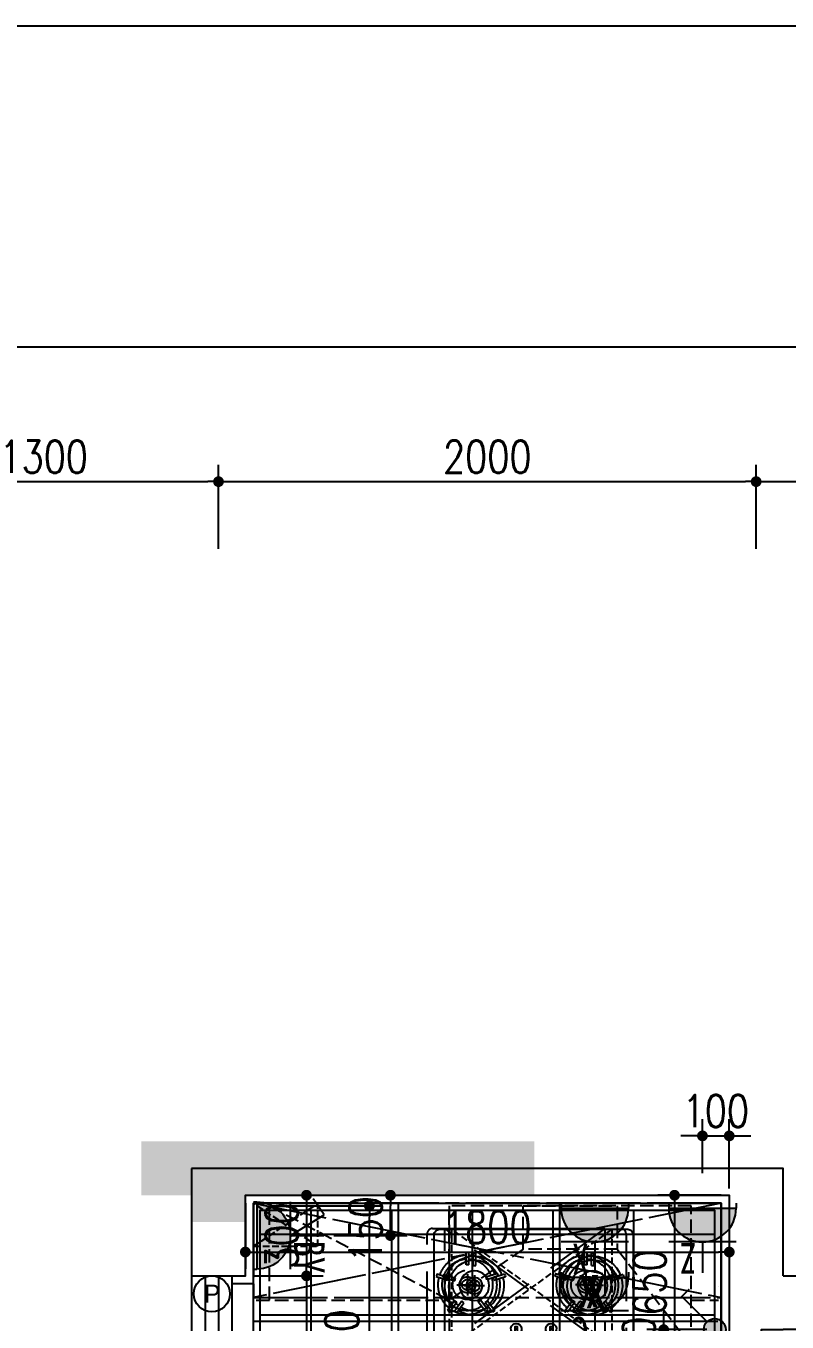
# Model space of a CAD drawing. Header units: inches. Extents: x -2597087 to 134135, y -662679 to 20000.
# Drawn here: x 13209 to 16040, y 15178 to 20000 of the extents above; entities that cross this region are included whole.
import ezdxf
from ezdxf.enums import TextEntityAlignment as Align

# ---------------------------------------------------------------- set-up
doc = ezdxf.new("R2010")
doc.units = ezdxf.units.IN
doc.header["$LTSCALE"] = 100
doc.header["$MEASUREMENT"] = 0
for name, pattern in [('__DASH', [0.35, 0.25, -0.1]), ('DASH', [0.35, 0.25, -0.1]), ('HIDDENX2', [0.75, 0.5, -0.25])]:
    doc.linetypes.add(name, pattern=pattern)
doc.layers.get('0').update_dxf_attribs({"linetype": 'CONTINUOUS'})
doc.layers.get('Defpoints').update_dxf_attribs({"linetype": 'CONTINUOUS'})
for name, color, linetype in [('_ARWALL-1', 7, 'CONTINUOUS'), ('AXIS', 3, 'CONTINUOUS'), ('EBE-REFR', 3, 'CONTINUOUS'), ('EQUIP-动力', 3, 'CONTINUOUS'), ('EQUIP-照明', 3, 'CONTINUOUS'), ('fix', 8, 'CONTINUOUS'), ('floor', 8, 'CONTINUOUS'), ('IBS-INT-WALL', 151, 'CONTINUOUS'), ('PUB_HATCH', 8, 'CONTINUOUS'), ('P平-FURN3', 251, 'CONTINUOUS'), ('RC', 1, 'CONTINUOUS'), ('WALL', 7, 'CONTINUOUS'), ('wall-dim', 3, 'CONTINUOUS'), ('WC', 1, 'CONTINUOUS'), ('WINDOW', 4, 'CONTINUOUS'), ('图层4', 13, 'CONTINUOUS'), ('家具', 1, 'DASH')]:
    doc.layers.add(name, color=color, linetype=linetype)
doc.styles.add('_HZTXT', font='', dxfattribs={"width": 0.8})
doc.styles.add('_TCH_LABEL', font='COMPLEX', dxfattribs={"bigfont": 'GBCBIG'})
doc.styles.get("Standard").update_dxf_attribs({"font": 'txt.shx', "width": 0.8, "bigfont": 'GBCBIG.shx'})
doc.styles.add('STYLE1', font='stylu.ttf')
doc.styles.add('宋体', font='', dxfattribs={"width": 0.8})
doc.styles.add('尺寸标注', font='romans.shx', dxfattribs={"width": 0.8, "bigfont": 'hztxt.shx'})
doc.styles.get('_HZTXT').set_extended_font_data('SimSun')
doc.styles.get('宋体').set_extended_font_data('SimSun')
doc.dimstyles.new('50', dxfattribs={"dimscale": 50, "dimtxt": 2.4, "dimasz": 0.8, "dimexe": 1.25, "dimexo": 0.6, "dimgap": 0.65, "dimtad": 1, "dimdec": 0, "dimdsep": 46, "dimtxsty": 'Standard', "dimblk1": 'DOT', "dimblk2": 'DOT', "dimsah": 1, "dimcen": 2.5, "dimclrd": 3, "dimclre": 3, "dimclrt": 3, "dimadec": 0, "dimazin": 0, "dimtfac": 1, "dimtdec": 0, "dimtix": 1, "dimtmove": 2, "dimatfit": 0, "dimldrblk": 'DOT', "dimfxl": 5, "dimfxlon": 1, "dimarcsym": 0})
doc.dimstyles.new('EHE1：50', dxfattribs={"dimscale": 50, "dimtxt": 2.5, "dimasz": 0.8, "dimexe": 1, "dimexo": 1, "dimgap": 0.8, "dimtad": 1, "dimdec": 0, "dimdsep": 46, "dimtxsty": '尺寸标注', "dimblk": 'DOT', "dimcen": 2.5, "dimclrd": 256, "dimclre": 256, "dimclrt": 256, "dimadec": 0, "dimazin": 0, "dimtfac": 1, "dimtdec": 0, "dimtix": 1, "dimtmove": 2, "dimatfit": 3, "dimldrblk": 'DOT', "dimfxl": 1, "dimtolj": 1, "dimtzin": 0, "dimarcsym": 0})

# ---------------------------------------------------------------- blocks, each defined once
blk = doc.blocks.new('_Dot')
at = {"color": 0, "linetype": 'ByBlock', "lineweight": -2}
blk.add_line((-0.5, 0), (-1, 0), dxfattribs=at)
at = {"color": 0, "linetype": 'ByBlock', "const_width": 0.5}
blk.add_lwpolyline([(-0.25, 0, 1), (0.25, 0, 1)], format="xyb", close=True, dxfattribs=at)
blk = doc.blocks.new('*D45')
at = {"layer": 'AXIS', "color": 3, "lineweight": -2, "transparency": 16777216}
for p, q in [((12625, 18054.6), (12625, 18367.1)), ((13925, 18054.6), (13925, 18367.1)), ((12665, 18304.6), (13885, 18304.6))]:
    blk.add_line(p, q, dxfattribs=at)
at = {"layer": 'Defpoints', "color": 0, "transparency": 16777216}
for p in [(13925, 18304.6), (12625, 17847.9), (13925, 17847.9)]:
    blk.add_point(p, dxfattribs=at)
at = {"layer": 'AXIS', "color": 3, "lineweight": -2, "transparency": 16777216, "xscale": 40, "yscale": 40, "zscale": 40, "rotation": 180}
blk.add_blockref('_Dot', (12625, 18304.6), dxfattribs=at)
at = {"layer": 'AXIS', "color": 3, "lineweight": -2, "transparency": 16777216, "xscale": 40, "yscale": 40, "zscale": 40}
blk.add_blockref('_Dot', (13925, 18304.6), dxfattribs=at)
at = {"layer": 'AXIS', "color": 3, "transparency": 16777216, "insert": (13275, 18397.1), "char_height": 120, "attachment_point": 5}
blk.add_mtext('1300', dxfattribs=at)
blk = doc.blocks.new('*D33')
at = {"layer": 'AXIS', "color": 3, "lineweight": -2, "transparency": 16777216}
for p, q in [((13925, 18054.6), (13925, 18367.1)), ((15925, 18054.6), (15925, 18367.1)), ((13965, 18304.6), (15885, 18304.6))]:
    blk.add_line(p, q, dxfattribs=at)
at = {"layer": 'Defpoints', "color": 0, "transparency": 16777216}
for p in [(15925, 18304.6), (13925, 17847.9), (15925, 17847.9)]:
    blk.add_point(p, dxfattribs=at)
at = {"layer": 'AXIS', "color": 3, "lineweight": -2, "transparency": 16777216, "xscale": 40, "yscale": 40, "zscale": 40, "rotation": 180}
blk.add_blockref('_Dot', (13925, 18304.6), dxfattribs=at)
at = {"layer": 'AXIS', "color": 3, "lineweight": -2, "transparency": 16777216, "xscale": 40, "yscale": 40, "zscale": 40}
blk.add_blockref('_Dot', (15925, 18304.6), dxfattribs=at)
at = {"layer": 'AXIS', "color": 3, "transparency": 16777216, "insert": (14925, 18397.1), "char_height": 120, "attachment_point": 5}
blk.add_mtext('2000', dxfattribs=at)
blk = doc.blocks.new('*D34')
at = {"layer": 'AXIS', "color": 3, "lineweight": -2, "transparency": 16777216}
for p, q in [((15925, 18054.6), (15925, 18367.1)), ((17625, 18054.6), (17625, 18367.1)), ((15965, 18304.6), (17585, 18304.6))]:
    blk.add_line(p, q, dxfattribs=at)
at = {"layer": 'Defpoints', "color": 0, "transparency": 16777216}
for p in [(17625, 18304.6), (15925, 17847.9), (17625, 17847.9)]:
    blk.add_point(p, dxfattribs=at)
at = {"layer": 'AXIS', "color": 3, "lineweight": -2, "transparency": 16777216, "xscale": 40, "yscale": 40, "zscale": 40, "rotation": 180}
blk.add_blockref('_Dot', (15925, 18304.6), dxfattribs=at)
at = {"layer": 'AXIS', "color": 3, "lineweight": -2, "transparency": 16777216, "xscale": 40, "yscale": 40, "zscale": 40}
blk.add_blockref('_Dot', (17625, 18304.6), dxfattribs=at)
at = {"layer": 'AXIS', "color": 3, "transparency": 16777216, "insert": (16775, 18397.1), "char_height": 120, "attachment_point": 5}
blk.add_mtext('1700', dxfattribs=at)
blk = doc.blocks.new('*D47')
at = {"layer": 'AXIS', "color": 3, "lineweight": -2, "transparency": 16777216}
for p, q in [((8325, 18554.6), (8325, 18867.1)), ((17625, 18554.6), (17625, 18867.1)), ((17585, 18804.6), (8365, 18804.6))]:
    blk.add_line(p, q, dxfattribs=at)
at = {"layer": 'Defpoints', "color": 0, "transparency": 16777216}
for p in [(8325, 18804.6), (8325, 17847.9), (17625, 17847.9)]:
    blk.add_point(p, dxfattribs=at)
at = {"layer": 'AXIS', "color": 3, "lineweight": -2, "transparency": 16777216, "xscale": 40, "yscale": 40, "zscale": 40, "rotation": 180}
blk.add_blockref('_Dot', (8325, 18804.6), dxfattribs=at)
at = {"layer": 'AXIS', "color": 3, "lineweight": -2, "transparency": 16777216, "xscale": 40, "yscale": 40, "zscale": 40}
blk.add_blockref('_Dot', (17625, 18804.6), dxfattribs=at)
at = {"layer": 'AXIS', "color": 3, "transparency": 16777216, "insert": (12975, 18897.1), "char_height": 120, "attachment_point": 5}
blk.add_mtext('9300', dxfattribs=at)
blk = doc.blocks.new('*D75')
at = {"layer": 'Defpoints', "color": 0, "transparency": 16777216}
for p in [(14065, 15609.9), (14486.4, 15609.9), (14135, 14499.9)]:
    blk.add_point(p, dxfattribs=at)
at = {"layer": 'EBE-REFR', "lineweight": -2, "transparency": 16777216}
for p, q in [((14115, 15609.9), (14536.4, 15609.9)), ((14486.4, 14539.9), (14486.4, 15569.9)), ((14185, 14499.9), (14536.4, 14499.9))]:
    blk.add_line(p, q, dxfattribs=at)
at = {"layer": 'EBE-REFR', "lineweight": -2, "transparency": 16777216, "xscale": 40, "yscale": 40, "zscale": 40}
for p, rotation in [((14486.4, 15609.9), 90), ((14486.4, 14499.9), 270)]:
    blk.add_blockref('_Dot', p, dxfattribs=dict(at, rotation=rotation))
at = {"layer": 'EBE-REFR', "transparency": 16777216, "insert": (14383.9, 15054.9), "char_height": 125, "attachment_point": 5, "rotation": 90, "style": '尺寸标注'}
blk.add_mtext('\\A1;1110', dxfattribs=at)
blk = doc.blocks.new('*D78')
at = {"layer": 'Defpoints', "color": 0, "transparency": 16777216}
for p in [(15581, 15149.9), (15771.1, 15149.9), (15795, 14999.9)]:
    blk.add_point(p, dxfattribs=at)
at = {"layer": 'EQUIP-照明', "color": 3, "lineweight": -2, "transparency": 16777216}
for p, q in [((15581, 15189.9), (15581, 15229.9)), ((15741.1, 15149.9), (15518.5, 15149.9)), ((15581, 14999.9), (15581, 15149.9)), ((15765, 14999.9), (15518.5, 14999.9)), ((15581, 14959.9), (15581, 14919.9))]:
    blk.add_line(p, q, dxfattribs=at)
at = {"layer": 'EQUIP-照明', "color": 3, "lineweight": -2, "transparency": 16777216, "xscale": 40, "yscale": 40, "zscale": 40}
for p, rotation in [((15581, 15149.9), 270), ((15581, 14999.9), 90)]:
    blk.add_blockref('_Dot', p, dxfattribs=dict(at, rotation=rotation))
at = {"layer": 'EQUIP-照明', "color": 3, "transparency": 16777216, "insert": (15488.5, 15074.9), "char_height": 120, "attachment_point": 5, "rotation": 90}
blk.add_mtext('150', dxfattribs=at)
blk = doc.blocks.new('*D115')
at = {"layer": 'Defpoints', "color": 0, "transparency": 16777216}
for p in [(14025, 15649.9), (14025, 15349.9), (14252.4, 15349.9)]:
    blk.add_point(p, dxfattribs=at)
at = {"layer": 'wall-dim', "color": 3, "lineweight": -2, "transparency": 16777216}
for p, q in [((14055, 15649.9), (14314.9, 15649.9)), ((14252.4, 15609.9), (14252.4, 15389.9)), ((14055, 15349.9), (14314.9, 15349.9))]:
    blk.add_line(p, q, dxfattribs=at)
at = {"layer": 'wall-dim', "color": 3, "lineweight": -2, "transparency": 16777216, "xscale": 40, "yscale": 40, "zscale": 40}
for p, rotation in [((14252.4, 15649.9), 90), ((14252.4, 15349.9), 270)]:
    blk.add_blockref('_Dot', p, dxfattribs=dict(at, rotation=rotation))
at = {"layer": 'wall-dim', "color": 3, "transparency": 16777216, "insert": (14159.9, 15499.9), "char_height": 120, "attachment_point": 5, "rotation": 90}
blk.add_mtext('300', dxfattribs=at)
blk = doc.blocks.new('*D116')
at = {"layer": 'Defpoints', "color": 0, "transparency": 16777216}
for p in [(14025, 15349.9), (14025, 14549.9), (14252.4, 14549.9)]:
    blk.add_point(p, dxfattribs=at)
at = {"layer": 'wall-dim', "color": 3, "lineweight": -2, "transparency": 16777216}
for p, q in [((14055, 15349.9), (14314.9, 15349.9)), ((14252.4, 15309.9), (14252.4, 14589.9)), ((14055, 14549.9), (14314.9, 14549.9))]:
    blk.add_line(p, q, dxfattribs=at)
at = {"layer": 'wall-dim', "color": 3, "lineweight": -2, "transparency": 16777216, "xscale": 40, "yscale": 40, "zscale": 40}
for p, rotation in [((14252.4, 15349.9), 90), ((14252.4, 14549.9), 270)]:
    blk.add_blockref('_Dot', p, dxfattribs=dict(at, rotation=rotation))
at = {"layer": 'wall-dim', "color": 3, "transparency": 16777216, "insert": (14159.9, 14949.9), "char_height": 120, "attachment_point": 5, "rotation": 90}
blk.add_mtext('800', dxfattribs=at)
blk = doc.blocks.new('*D121')
at = {"layer": 'Defpoints', "color": 0, "transparency": 16777216}
for p in [(14025, 15649.9), (15825, 15649.9), (15825, 15438.6)]:
    blk.add_point(p, dxfattribs=at)
at = {"layer": 'wall-dim', "color": 3, "lineweight": -2, "transparency": 16777216}
for p, q in [((14025, 15619.9), (14025, 15376.1)), ((15825, 15619.9), (15825, 15376.1)), ((14065, 15438.6), (15785, 15438.6))]:
    blk.add_line(p, q, dxfattribs=at)
at = {"layer": 'wall-dim', "color": 3, "lineweight": -2, "transparency": 16777216, "xscale": 40, "yscale": 40, "zscale": 40, "rotation": 180}
blk.add_blockref('_Dot', (14025, 15438.6), dxfattribs=at)
at = {"layer": 'wall-dim', "color": 3, "lineweight": -2, "transparency": 16777216, "xscale": 40, "yscale": 40, "zscale": 40}
blk.add_blockref('_Dot', (15825, 15438.6), dxfattribs=at)
at = {"layer": 'wall-dim', "color": 3, "transparency": 16777216, "insert": (14925, 15531.1), "char_height": 120, "attachment_point": 5}
blk.add_mtext('1800', dxfattribs=at)
blk = doc.blocks.new('*D122')
at = {"layer": 'Defpoints', "color": 0, "transparency": 16777216}
for p in [(15825, 15649.9), (15621.4, 14999.9), (15795, 14999.9)]:
    blk.add_point(p, dxfattribs=at)
at = {"layer": 'wall-dim', "color": 3, "lineweight": -2, "transparency": 16777216}
for p, q in [((15795, 15649.9), (15558.9, 15649.9)), ((15621.4, 15609.9), (15621.4, 15039.9)), ((15765, 14999.9), (15558.9, 14999.9))]:
    blk.add_line(p, q, dxfattribs=at)
at = {"layer": 'wall-dim', "color": 3, "lineweight": -2, "transparency": 16777216, "xscale": 40, "yscale": 40, "zscale": 40}
for p, rotation in [((15621.4, 15649.9), 90), ((15621.4, 14999.9), 270)]:
    blk.add_blockref('_Dot', p, dxfattribs=dict(at, rotation=rotation))
at = {"layer": 'wall-dim', "color": 3, "transparency": 16777216, "insert": (15528.9, 15324.9), "char_height": 120, "attachment_point": 5, "rotation": 90}
blk.add_mtext('650', dxfattribs=at)
blk = doc.blocks.new('A$C43E60662')
at = {"color": 0, "linetype": 'ByBlock', "lineweight": -2, "extrusion": (0, 0, -1)}
blk.add_ellipse((83.7, 83.5), major_axis=(83.7, 0), ratio=1, start_param=3.141768, end_param=9.424953, dxfattribs=at)
at = {"color": 0, "linetype": 'ByBlock', "lineweight": -2, "style": 'STYLE1'}
blk.add_text('P', height=84, rotation=0, dxfattribs=at).set_placement((48.2, 42.3))
blk = doc.blocks.new('222')
at = {"layer": 'WC', "color": 8}
for p, q in [((569946.8, 28533.5), (569933.2, 28490.5)), ((569956.4, 28530.5), (569942.8, 28487.5)), ((569814.9, 28483.3), (569851.6, 28457)), ((569820.7, 28491.4), (569857.4, 28465.2)), ((569915.4, 28457.2), (569915.4, 28379.7)), ((569955, 28417.6), (569875.8, 28417.6)), ((569990.3, 28422.6), (570035.3, 28422.6)), ((569990.3, 28412.6), (570035.3, 28412.6)), ((569815.9, 28350.3), (569852.3, 28377.2)), ((569821.9, 28342.3), (569858.2, 28369.1)), ((569948.7, 28302.2), (569934.4, 28345)), ((569958.2, 28305.4), (569943.9, 28348.2)), ((569948.7, 28092.7), (569934.4, 28049.8)), ((569958.2, 28089.5), (569943.9, 28046.6)), ((569815.9, 28044.5), (569852.3, 28017.7)), ((569821.9, 28052.6), (569858.2, 28025.7)), ((569955, 27977.2), (569875.8, 27977.2)), ((569915.4, 27937.7), (569915.4, 28015.2)), ((569990.3, 27982.2), (570035.3, 27982.2)), ((569990.3, 27972.2), (570035.3, 27972.2)), ((569814.9, 27911.6), (569851.6, 27937.8)), ((569820.7, 27903.4), (569857.4, 27929.7)), ((569946.8, 27861.3), (569933.2, 27904.4)), ((569956.4, 27864.3), (569942.8, 27907.4))]:
    blk.add_line(p, q, dxfattribs=at)
at = {"layer": 'WC', "color": 8, "linetype": 'ByBlock'}
for p, q in [((569755, 28257.4), (569755, 28267.4)), ((569755, 28127.9), (569755, 28137.9))]:
    blk.add_line(p, q, dxfattribs=at)
at = {"layer": 'WC', "linetype": 'ByBlock'}
blk.add_lwpolyline([(569715, 27827.4), (570105, 27827.4, 0.414214), (570125, 27847.4), (570125, 28547.4, 0.414214), (570105, 28567.4), (569715, 28567.4, 0.414214), (569695, 28547.4), (569695, 27847.4, 0.414214)], format="xyb", close=True, dxfattribs=at)
at = {"layer": 'WC', "color": 8, "linetype": 'ByBlock'}
for points in [[(569727.5, 28267.4), (569762.5, 28267.4), (569762.5, 28257.4), (569727.5, 28257.4)], [(569727.5, 28137.9), (569762.5, 28137.9), (569762.5, 28127.9), (569727.5, 28127.9)]]:
    blk.add_lwpolyline(points, close=True, dxfattribs=at)
at = {"layer": 'WC', "color": 8}
for centre, radius in [((569915.4, 28417.6), 55), ((569915.4, 28417.6), 30), ((569915.4, 28417.6), 20), ((569915.4, 27977.2), 55), ((569915.4, 27977.2), 30), ((569915.4, 27977.2), 20)]:
    blk.add_circle(centre, radius, dxfattribs=at)
for centre, radius, start, end in [((569915.4, 28417.6), 110, 75.0625, 141.852), ((569915.4, 28417.6), 95, 75.4742, 141.4403), ((569915.4, 28417.6), 120, 70.0692, 74.8452), ((569915.4, 28417.6), 95, 3.017, 69.4403), ((569915.4, 28417.6), 110, 2.6053, 69.852), ((569915.4, 28417.6), 110, 147.0625, 213.852), ((569915.4, 28417.6), 120, 142.0692, 146.8452), ((569915.4, 28417.6), 95, 147.4742, 213.4403), ((569915.4, 28417.6), 75, 140.6347, 148.2798), ((569915.4, 28417.6), 75, 68.6347, 76.2798), ((569915.4, 28417.6), 95, 291.4742, 356.983), ((569915.4, 28417.6), 110, 291.0625, 357.3947), ((569915.4, 28417.6), 75, 356.1774, 3.8226), ((569915.4, 28417.6), 120, 357.612, 2.388), ((569915.4, 28417.6), 95, 219.4742, 285.4403), ((569915.4, 28417.6), 75, 212.6347, 220.2798), ((569915.4, 28417.6), 120, 214.0692, 218.8452), ((569915.4, 28417.6), 110, 219.0625, 285.852), ((569915.4, 28417.6), 75, 284.6347, 292.2798), ((569915.4, 28417.6), 120, 286.0692, 290.8452), ((569915.4, 27977.2), 110, 74.148, 140.9375), ((569915.4, 27977.2), 95, 74.5597, 140.5258), ((569915.4, 27977.2), 120, 69.1548, 73.9308), ((569915.4, 27977.2), 95, 3.017, 68.5258), ((569915.4, 27977.2), 110, 2.6053, 68.9375), ((569915.4, 27977.2), 110, 146.148, 212.9375), ((569915.4, 27977.2), 120, 141.1548, 145.9308), ((569915.4, 27977.2), 95, 146.5597, 212.5258), ((569915.4, 27977.2), 75, 139.7202, 147.3653), ((569915.4, 27977.2), 75, 67.7202, 75.3653), ((569915.4, 27977.2), 95, 290.5597, 356.983), ((569915.4, 27977.2), 110, 290.148, 357.3947), ((569915.4, 27977.2), 75, 356.1774, 3.8226), ((569915.4, 27977.2), 120, 357.612, 2.388), ((569915.4, 27977.2), 75, 211.7202, 219.3653), ((569915.4, 27977.2), 120, 213.1548, 217.9308), ((569915.4, 27977.2), 110, 218.148, 284.9375), ((569915.4, 27977.2), 95, 218.5597, 284.5258), ((569915.4, 27977.2), 75, 283.7202, 291.3653), ((569915.4, 27977.2), 120, 285.1548, 289.9308)]:
    blk.add_arc(centre, radius, start, end, dxfattribs=at)
at = {"layer": 'WC', "color": 8, "linetype": 'ByBlock'}
for centre in [(569755, 28262.4), (569755, 28132.9)]:
    blk.add_arc(centre, 20, 194.4775, 165.5225, dxfattribs=at)
blk = doc.blocks.new('消毒柜X')
at = {"layer": 'WC', "linetype": 'DASH'}
for p, q in [((-55, 540), (540, 107)), ((-55, 107), (540, 540))]:
    blk.add_line(p, q, dxfattribs=at)
blk.add_lwpolyline([(-55, 540), (540, 540), (540, 107), (-55, 107)], close=True, dxfattribs=at)
at = {"layer": 'WC', "linetype": 'DASH', "style": '_HZTXT'}
blk.add_text('X', height=120, dxfattribs=at).set_placement((-36.3, 280.5, 0))
blk = doc.blocks.new('VDFS12A2FAS')
at = {"linetype": 'ByBlock', "lineweight": -2}
h = blk.add_hatch(color=0, dxfattribs=at)
edge = h.paths.add_edge_path()
edge.add_arc((0, 0), 0.818, 0, 360)
at = {"color": 0, "linetype": 'ByBlock', "lineweight": -2}
for p, q in [((0.578, 0.578), (2.454, 2.454)), ((2.454, 2.454), (3.009, 1.899))]:
    blk.add_line(p, q, dxfattribs=at)
at = {"const_width": 0.118}
blk.add_lwpolyline([(0.578, 0.578), (2.454, 2.454), (3.009, 1.899)], dxfattribs=at)
at = {"color": 0, "linetype": 'ByBlock', "lineweight": -2}
blk.add_circle((0, 0), 0.818, dxfattribs=at)
blk = doc.blocks.new('A$C38B7485E')
at = {"layer": 'PUB_HATCH'}
blk.add_hatch(color=6, dxfattribs=at).paths.add_polyline_path([(5412.6, 11200), (5412.6, 11000), (5600.1, 11000), (5600.1, 10900), (5800.1, 10900), (5800.1, 11000), (6875.1, 11000), (6875.1, 11200)])
at = {"layer": '_ARWALL-1'}
for points in [[(5600.1, 11100), (5600.1, 10700), (5800.1, 10700), (5800.1, 11000), (7600.1, 11000), (7600.1, 10350), (7720.1, 10350), (7720.1, 10500), (7800.1, 10500)], [(7800.1, 10700), (7800.1, 11100), (5600.1, 11100)], [(7800.1, 10700), (7860.1, 10700), (7860.1, 10500), (7800.1, 10500)]]:
    blk.add_lwpolyline(points, dxfattribs=at)
at = {"layer": 'fix'}
blk.add_line((5830.1, 10670), (5750.1, 10670), dxfattribs=at)
blk.add_lwpolyline([(5830.1, 10660), (5830.1, 10970), (7570.1, 10970), (7570.1, 10350), (7600.1, 10350)], dxfattribs=at)
at = {"layer": 'WINDOW'}
for points in [[(5600.1, 10700), (5600.1, 9600)], [(5650.1, 10700), (5650.1, 9900)], [(5700.1, 10700), (5700.1, 9900)], [(5750.1, 10700), (5750.1, 9900)]]:
    blk.add_lwpolyline(points, dxfattribs=at)
blk = doc.blocks.new('123541256341265131dfasd123r2341231')
at = {"layer": '家具'}
blk.add_lwpolyline([(1532461.1, -147962.4), (1532701.1, -147962.4), (1532701.1, -147802.4), (1532461.1, -147802.4)], close=True, dxfattribs=at)
for points in [[(1532701.1, -147802.4), (1532461.1, -147962.4)], [(1532461.1, -147802.4), (1532701.1, -147962.4)]]:
    blk.add_lwpolyline(points, dxfattribs=at)
blk = doc.blocks.new('*D471')
at = {"layer": 'Defpoints', "color": 0, "transparency": 16777216}
for p in [(14324.3, 15649.9), (14564.6, 15649.9), (14324.3, 15499.9)]:
    blk.add_point(p, dxfattribs=at)
at = {"layer": 'EQUIP-动力', "color": 3, "lineweight": -2, "transparency": 16777216}
for p, q in [((14354.3, 15649.9), (14627.1, 15649.9)), ((14564.6, 15539.9), (14564.6, 15609.9)), ((14354.3, 15499.9), (14627.1, 15499.9))]:
    blk.add_line(p, q, dxfattribs=at)
at = {"layer": 'EQUIP-动力', "color": 3, "lineweight": -2, "transparency": 16777216, "xscale": 40, "yscale": 40, "zscale": 40}
for p, rotation in [((14564.6, 15649.9), 90), ((14564.6, 15499.9), 270)]:
    blk.add_blockref('_Dot', p, dxfattribs=dict(at, rotation=rotation))
at = {"layer": 'EQUIP-动力', "color": 3, "transparency": 16777216, "insert": (14472.1, 15522.9), "char_height": 120, "attachment_point": 5, "rotation": 90}
blk.add_mtext('150', dxfattribs=at)
blk = doc.blocks.new('*D483')
at = {"layer": 'Defpoints', "color": 0, "transparency": 16777216}
for p in [(15825, 15870.7), (15725.2, 15701.4), (15825, 15645.5)]:
    blk.add_point(p, dxfattribs=at)
at = {"layer": 'EQUIP-动力', "color": 3, "lineweight": -2, "transparency": 16777216}
for p, q in [((15725.2, 15731.4), (15725.2, 15933.2)), ((15825, 15675.5), (15825, 15933.2)), ((15685.2, 15870.7), (15645.2, 15870.7)), ((15725.2, 15870.7), (15825, 15870.7)), ((15865, 15870.7), (15905, 15870.7))]:
    blk.add_line(p, q, dxfattribs=at)
at = {"layer": 'EQUIP-动力', "color": 3, "lineweight": -2, "transparency": 16777216, "xscale": 40, "yscale": 40, "zscale": 40}
blk.add_blockref('_Dot', (15725.2, 15870.7), dxfattribs=at)
at = {"layer": 'EQUIP-动力', "color": 3, "lineweight": -2, "transparency": 16777216, "xscale": 40, "yscale": 40, "zscale": 40, "rotation": 180}
blk.add_blockref('_Dot', (15825, 15870.7), dxfattribs=at)
at = {"layer": 'EQUIP-动力', "color": 3, "transparency": 16777216, "insert": (15775.1, 15963.2), "char_height": 120, "attachment_point": 5}
blk.add_mtext('100', dxfattribs=at)
blk = doc.blocks.new('A$C1AF7744E')
at = {"layer": 'EQUIP-动力'}
for p, q in [((0, 127), (78.7, 254.2)), ((0, 127), (0, 254)), ((78.7, 254.2), (139.4, 213.1)), ((-127, 127), (127, 127)), ((127, 0), (-127, 0)), ((-127, -12.7), (-127, 0)), ((127, -12.7), (127, 0))]:
    blk.add_line(p, q, dxfattribs=at)
blk.add_arc((0, 0), 127, 360, 180, dxfattribs=at)
for points in [[(-63.5, 110), (63.5, 110), (-110, 63.5), (110, 63.5)], [(0, 127), (0, 127), (-63.5, 110), (63.5, 110)], [(-110, 63.5), (110, 63.5), (-127, 0), (127, 0)]]:
    blk.add_solid(points, dxfattribs=at)
at = {"layer": 'EQUIP-动力', "style": '_TCH_LABEL', "flags": 9}
blk.add_attdef('A', (0, 254), '', height=0.00508, rotation=180, dxfattribs=at)
blk = doc.blocks.new('A$C1D2B7A69')
at = {"layer": 'EQUIP-动力', "color": 2, "extrusion": (0, 0, -1), "xscale": 0.9842519685039371, "yscale": 0.9842519685039371, "zscale": -0.984251968503937, "rotation": 90}
blk.add_blockref('A$C1AF7744E', (0, 0), dxfattribs=at)
at = {"layer": 'EQUIP-动力', "style": '宋体', "width": 0.8}
blk.add_text('BY', height=113.26, rotation=269.9997, dxfattribs=at).set_placement((195.3, -79.3), align=Align.MIDDLE_CENTER)
blk = doc.blocks.new('safre2cdas')
at = {"linetype": 'ByBlock', "lineweight": -2}
h = blk.add_hatch(color=0, dxfattribs=at)
edge = h.paths.add_edge_path()
edge.add_ellipse((-141.7, 0), major_axis=(-88.6, 88.6), ratio=1, start_angle=135, end_angle=315, ccw=False)
edge.add_line((-141.7, -125.2), (-141.7, 125.2))
at = {"color": 0, "linetype": 'ByBlock', "lineweight": -2}
for p, q in [((-160.3, 125.2), (-141.7, 125.2)), ((-141.7, 125.2), (-141.7, -125.2)), ((-16.4, -125.2), (-16.4, 125.2)), ((-16.4, 0), (98.6, 0)), ((-160.3, -125.2), (-141.7, -125.2))]:
    blk.add_line(p, q, dxfattribs=at)
at = {"color": 0, "linetype": 'ByBlock', "lineweight": -2, "extrusion": (0, 0, -1)}
blk.add_ellipse((-141.7, 0), major_axis=(88.6, 88.6), ratio=1, start_param=-0.785398, end_param=2.356194, dxfattribs=at)
blk = doc.blocks.new('A$C544727A0')
at = {"layer": 'EQUIP-动力', "xscale": -1, "rotation": 90}
blk.add_blockref('safre2cdas', (125.2, 144.9), dxfattribs=at)
at = {"layer": 'EQUIP-动力', "style": '宋体', "width": 0.8}
blk.add_text('Z', height=113.3, rotation=179.9997, dxfattribs=at).set_placement((71.8, 100.3), align=Align.MIDDLE_CENTER)
blk = doc.blocks.new('A$C5FCB6699')
at = {"layer": 'EQUIP-动力', "xscale": -1, "rotation": 90}
blk.add_blockref('safre2cdas', (0, -141.7), dxfattribs=at)
at = {"layer": 'EQUIP-动力', "style": '宋体', "width": 0.8}
blk.add_text('C', height=113.3, rotation=179.9997, dxfattribs=at).set_placement((-53.4, -204.3), align=Align.MIDDLE_CENTER)
blk = doc.blocks.new('A$C3D4F49D4')
at = {"layer": 'EQUIP-动力', "xscale": -1, "rotation": 90}
blk.add_blockref('safre2cdas', (0, -141.7), dxfattribs=at)
at = {"layer": 'EQUIP-动力', "style": '宋体', "width": 0.8}
blk.add_text('X', height=113.3, rotation=179.9997, dxfattribs=at).set_placement((-53.4, -188.1), align=Align.MIDDLE_CENTER)
blk = doc.blocks.new('*D746')
at = {"layer": 'Defpoints', "color": 0, "transparency": 16777216}
for p in [(14025, 15649.9), (14025, 15349.9), (14252.4, 15349.9)]:
    blk.add_point(p, dxfattribs=at)
at = {"layer": 'wall-dim', "color": 3, "lineweight": -2, "transparency": 16777216}
for p, q in [((14055, 15649.9), (14314.9, 15649.9)), ((14252.4, 15609.9), (14252.4, 15389.9)), ((14055, 15349.9), (14314.9, 15349.9))]:
    blk.add_line(p, q, dxfattribs=at)
at = {"layer": 'wall-dim', "color": 3, "lineweight": -2, "transparency": 16777216, "xscale": 40, "yscale": 40, "zscale": 40}
for p, rotation in [((14252.4, 15649.9), 90), ((14252.4, 15349.9), 270)]:
    blk.add_blockref('_Dot', p, dxfattribs=dict(at, rotation=rotation))
at = {"layer": 'wall-dim', "color": 3, "transparency": 16777216, "insert": (14159.9, 15499.9), "char_height": 120, "attachment_point": 5, "rotation": 90}
blk.add_mtext('300', dxfattribs=at)
blk = doc.blocks.new('*D747')
at = {"layer": 'Defpoints', "color": 0, "transparency": 16777216}
for p in [(14025, 15349.9), (14025, 14549.9), (14252.4, 14549.9)]:
    blk.add_point(p, dxfattribs=at)
at = {"layer": 'wall-dim', "color": 3, "lineweight": -2, "transparency": 16777216}
for p, q in [((14055, 15349.9), (14314.9, 15349.9)), ((14252.4, 15309.9), (14252.4, 14589.9)), ((14055, 14549.9), (14314.9, 14549.9))]:
    blk.add_line(p, q, dxfattribs=at)
at = {"layer": 'wall-dim', "color": 3, "lineweight": -2, "transparency": 16777216, "xscale": 40, "yscale": 40, "zscale": 40}
for p, rotation in [((14252.4, 15349.9), 90), ((14252.4, 14549.9), 270)]:
    blk.add_blockref('_Dot', p, dxfattribs=dict(at, rotation=rotation))
at = {"layer": 'wall-dim', "color": 3, "transparency": 16777216, "insert": (14159.9, 14949.9), "char_height": 120, "attachment_point": 5, "rotation": 90}
blk.add_mtext('800', dxfattribs=at)
blk = doc.blocks.new('*D752')
at = {"layer": 'Defpoints', "color": 0, "transparency": 16777216}
for p in [(14025, 15649.9), (15825, 15649.9), (15825, 15438.6)]:
    blk.add_point(p, dxfattribs=at)
at = {"layer": 'wall-dim', "color": 3, "lineweight": -2, "transparency": 16777216}
for p, q in [((14025, 15619.9), (14025, 15376.1)), ((15825, 15619.9), (15825, 15376.1)), ((14065, 15438.6), (15785, 15438.6))]:
    blk.add_line(p, q, dxfattribs=at)
at = {"layer": 'wall-dim', "color": 3, "lineweight": -2, "transparency": 16777216, "xscale": 40, "yscale": 40, "zscale": 40, "rotation": 180}
blk.add_blockref('_Dot', (14025, 15438.6), dxfattribs=at)
at = {"layer": 'wall-dim', "color": 3, "lineweight": -2, "transparency": 16777216, "xscale": 40, "yscale": 40, "zscale": 40}
blk.add_blockref('_Dot', (15825, 15438.6), dxfattribs=at)
at = {"layer": 'wall-dim', "color": 3, "transparency": 16777216, "insert": (14925, 15531.1), "char_height": 120, "attachment_point": 5}
blk.add_mtext('1800', dxfattribs=at)
blk = doc.blocks.new('*D753')
at = {"layer": 'Defpoints', "color": 0, "transparency": 16777216}
for p in [(15825, 15649.9), (15621.4, 14999.9), (15795, 14999.9)]:
    blk.add_point(p, dxfattribs=at)
at = {"layer": 'wall-dim', "color": 3, "lineweight": -2, "transparency": 16777216}
for p, q in [((15795, 15649.9), (15558.9, 15649.9)), ((15621.4, 15609.9), (15621.4, 15039.9)), ((15765, 14999.9), (15558.9, 14999.9))]:
    blk.add_line(p, q, dxfattribs=at)
at = {"layer": 'wall-dim', "color": 3, "lineweight": -2, "transparency": 16777216, "xscale": 40, "yscale": 40, "zscale": 40}
for p, rotation in [((15621.4, 15649.9), 90), ((15621.4, 14999.9), 270)]:
    blk.add_blockref('_Dot', p, dxfattribs=dict(at, rotation=rotation))
at = {"layer": 'wall-dim', "color": 3, "transparency": 16777216, "insert": (15528.9, 15324.9), "char_height": 120, "attachment_point": 5, "rotation": 90}
blk.add_mtext('650', dxfattribs=at)

msp = doc.modelspace()

# ---------------------------------------------------------------- hatches: boundary and pattern name
at = {"layer": 'RC'}
h = msp.add_hatch(dxfattribs=at)
h.set_pattern_fill('_USER', color=8, scale=300, angle=90, style=0, double=1, pattern_type=0)
h.set_pattern_definition([(90, (15770, 13404.87), (-300, 2e-14), []), (180, (15770, 13404.87), (-4e-14, -300), [])])
h.paths.add_polyline_path([(15170, 13404.868), (15170, 13404.867), (15770, 13404.867), (15770, 15594.868), (14080, 15594.868), (14080, 13854.868), (14330, 13854.868), (14330, 13404.868)])

# ---------------------------------------------------------------- linework, layer by layer
at = {"layer": 'Defpoints', "color": 250}
msp.add_lwpolyline([(0, 20000), (25450, 20000), (25450, 0), (0, 0)], close=True, dxfattribs=at)
at = {"layer": 'EQUIP-动力', "color": 8, "linetype": '__DASH', "ltscale": 10}
for p, q in [((14055, 15619.868), (14055, 15269.868)), ((15795, 15619.868), (14055, 15619.868)), ((14055, 15619.868), (15795, 15269.868)), ((15795, 15619.868), (14055, 15269.868)), ((15795, 15269.868), (15795, 15619.868)), ((15795, 15619.868), (15795, 15019.868)), ((14701.226, 15116.158), (14701.226, 15506.158)), ((14721.226, 15526.158), (15421.226, 15526.158)), ((14766.969, 15093.158), (14766.969, 15526.158)), ((14766.969, 15526.158), (15361.969, 15526.158)), ((15361.969, 15093.158), (14766.969, 15526.158)), ((15361.969, 15526.158), (14766.969, 15093.158)), ((15361.969, 15526.158), (15361.969, 15093.158)), ((15441.226, 15506.158), (15441.226, 15116.158)), ((14846.043, 15391.388), (14846.043, 15436.451)), ((14856.043, 15391.388), (14856.043, 15436.451)), ((15286.409, 15391.388), (15286.409, 15436.451)), ((15296.409, 15391.388), (15296.409, 15436.451)), ((14735.117, 15347.958), (14778.183, 15334.343)), ((14738.131, 15357.492), (14781.197, 15343.878)), ((14851.043, 15356.158), (14851.043, 15276.952)), ((14963.287, 15359.289), (14920.444, 15344.99)), ((14966.453, 15349.804), (14923.61, 15335.504)), ((15175.999, 15349.804), (15218.842, 15335.504)), ((15179.165, 15359.289), (15222.008, 15344.99)), ((15291.409, 15356.158), (15291.409, 15276.952)), ((15404.321, 15357.492), (15361.255, 15343.878)), ((15407.335, 15347.958), (15364.269, 15334.343)), ((14811.474, 15316.555), (14888.978, 15316.555)), ((15330.978, 15316.555), (15253.474, 15316.555)), ((14055, 15269.868), (15795, 15269.868)), ((14777.218, 15221.82), (14803.474, 15258.571)), ((14785.354, 15216.007), (14811.61, 15252.758)), ((14918.328, 15217.068), (14891.489, 15253.395)), ((14926.371, 15223.01), (14899.532, 15259.338)), ((15216.081, 15223.01), (15242.92, 15259.338)), ((15224.124, 15217.068), (15250.963, 15253.395)), ((15357.098, 15216.007), (15330.842, 15252.758)), ((15365.235, 15221.82), (15338.979, 15258.571))]:
    msp.add_line(p, q, dxfattribs=at)
for centre, radius in [((14851.043, 15316.555), 55), ((14851.043, 15316.555), 30), ((14851.043, 15316.555), 20), ((15291.409, 15316.555), 55), ((15291.409, 15316.555), 30), ((15291.409, 15316.555), 20)]:
    msp.add_circle(centre, radius, dxfattribs=at)
for centre, radius, start, end in [((14721.226, 15506.158), 20, 90, 180), ((15421.226, 15506.158), 20, 0, 90), ((14851.043, 15316.555), 120, 87.611985, 92.388015), ((15291.409, 15316.555), 120, 87.611985, 92.388015), ((14851.043, 15316.555), 110, 92.605251, 159.851978), ((14851.043, 15316.555), 95, 93.016961, 159.440267), ((14851.043, 15316.555), 75, 86.177446, 93.822554), ((14851.043, 15316.555), 110, 21.06248, 87.394749), ((14851.043, 15316.555), 95, 21.47419, 86.983039), ((15291.409, 15316.555), 110, 92.605251, 158.93752), ((15291.409, 15316.555), 95, 93.016961, 158.52581), ((15291.409, 15316.555), 75, 86.177446, 93.822554), ((15291.409, 15316.555), 110, 20.148022, 87.394749), ((15291.409, 15316.555), 95, 20.559733, 86.983039), ((14851.043, 15316.555), 120, 160.069213, 164.845244), ((14851.043, 15316.555), 110, 165.06248, 231.851977), ((14851.043, 15316.555), 95, 165.47419, 231.440267), ((14851.043, 15316.555), 75, 158.634675, 166.279782), ((14851.043, 15316.555), 95, 309.47419, 15.440267), ((14851.043, 15316.555), 110, 309.06248, 15.851977), ((14851.043, 15316.555), 75, 14.634675, 22.279782), ((14851.043, 15316.555), 120, 16.069213, 20.845244), ((15291.409, 15316.555), 120, 159.154756, 163.930787), ((15291.409, 15316.555), 110, 164.148023, 230.93752), ((15291.409, 15316.555), 95, 164.559733, 230.52581), ((15291.409, 15316.555), 75, 157.720218, 165.365325), ((15291.409, 15316.555), 95, 308.559733, 14.52581), ((15291.409, 15316.555), 110, 308.148023, 14.93752), ((15291.409, 15316.555), 75, 13.720218, 21.365325), ((15291.409, 15316.555), 120, 15.154756, 19.930787), ((14851.043, 15316.555), 75, 230.634675, 238.279782), ((14851.043, 15316.555), 75, 302.634675, 310.279782), ((15291.409, 15316.555), 75, 229.720218, 237.365325), ((15291.409, 15316.555), 75, 301.720218, 309.365325), ((14851.043, 15316.555), 120, 232.069213, 236.845244), ((14851.043, 15316.555), 110, 237.06248, 303.851977), ((14851.043, 15316.555), 95, 237.47419, 303.440267), ((14851.043, 15316.555), 120, 304.069213, 308.845244), ((15291.409, 15316.555), 120, 231.154756, 235.930787), ((15291.409, 15316.555), 110, 236.148023, 302.93752), ((15291.409, 15316.555), 95, 236.559733, 302.52581), ((15291.409, 15316.555), 120, 303.154756, 307.930787)]:
    msp.add_arc(centre, radius, start, end, dxfattribs=at)
at = {"layer": 'floor'}
for p, q in [((14595, 13379.867), (14595.001, 15619.868)), ((15195, 13379.867), (15195.001, 15619.868)), ((15783, 15179.868), (14055, 15179.868))]:
    msp.add_line(p, q, dxfattribs=at)
msp.add_lwpolyline([(15825, 14949.868), (15795, 14949.868), (15795, 15619.868)], dxfattribs=at)
at = {"layer": 'IBS-INT-WALL'}
msp.add_line((15785, 15309.868), (15785, 15309.868), dxfattribs=at)
at = {"layer": 'RC', "color": 8}
msp.add_lwpolyline([(15795, 13379.867), (15095, 13379.867), (15095.116, 13379.868), (14305.116, 13379.868), (14305, 13829.868), (14055, 13829.868), (14055, 15619.868), (15795, 15619.868), (15795, 13379.867)], dxfattribs=at)
msp.add_lwpolyline([(15770, 13404.867), (15170, 13404.867), (15170.116, 13404.868), (14330.116, 13404.868), (14330, 13854.868), (14080, 13854.868), (14080, 15594.868), (15770, 15594.868)], close=True, dxfattribs=at)
at = {"layer": 'RC', "color": 1, "linetype": '__DASH', "ltscale": 2}
for points in [[(14115, 15609.868), (14783.089, 15259.868)], [(14115, 15259.868), (14115, 15609.868)], [(14783.089, 15259.868), (14783.089, 15609.868)], [(15058.089, 15449.868), (14783.089, 15258.739)], [(15408.089, 15449.868), (15683.089, 15089.868)], [(14065, 15259.868), (14783.089, 15259.868)], [(15683.089, 15259.868), (15785, 15259.868)]]:
    msp.add_lwpolyline(points, dxfattribs=at)
for points in [[(14783.089, 15089.868), (15683.089, 15089.868), (15683.089, 15609.868), (14783.089, 15609.868)], [(15408.089, 15449.868), (15058.089, 15449.868), (15058.089, 15609.868), (15408.089, 15609.868)]]:
    msp.add_lwpolyline(points, close=True, dxfattribs=at)
at = {"layer": 'WALL', "color": 8}
msp.add_lwpolyline([(14055, 14379.868), (14055, 15309.868)], dxfattribs=at)
at = {"layer": 'WC', "color": 2}
msp.add_lwpolyline([(15795, 15619.868), (15795, 15019.868), (14655, 15019.868), (14655, 13979.868), (15095, 13979.868), (15095, 13379.868), (15095, 13379.868)], dxfattribs=at)
at = {"layer": '家具', "color": 8, "linetype": 'HIDDENX2'}
for p, q in [((14055, 15619.868), (15795, 15269.868)), ((15795, 15619.868), (14055, 15269.868))]:
    msp.add_line(p, q, dxfattribs=at)
at = {"layer": '家具', "linetype": 'HIDDENX2'}
msp.add_lwpolyline([(14055, 15619.868), (14055, 15269.868), (15795, 15269.868), (15795, 15619.868), (14055, 15619.868)], dxfattribs=at)

# ---------------------------------------------------------------- block references
at = {"layer": 'EQUIP-动力', "color": 2}
for name, p in [('A$C1D2B7A69', (14067.501, 15499.868)), ('A$C3D4F49D4', (15324.73, 15601.278)), ('A$C544727A0', (15599.94, 15314.658)), ('A$C5FCB6699', (15324.73, 15345.081))]:
    msp.add_blockref(name, p, dxfattribs=at)
at = {"layer": 'EQUIP-照明', "xscale": 50, "yscale": 50, "zscale": 50, "rotation": 90.00000000026681}
msp.add_blockref('VDFS12A2FAS', (15771.102, 15149.901), dxfattribs=at)
at = {"layer": 'P平-FURN3', "rotation": 180}
msp.add_blockref('123541256341265131dfasd123r2341231', (1546756.132, -132342.577), dxfattribs=at)
at = {"layer": 'WALL'}
msp.add_blockref('A$C38B7485E', (8224.867, 4649.868), dxfattribs=at)
at = {"layer": 'WC', "color": 1, "xscale": -1, "rotation": 270}
msp.add_blockref('222', (-13100.236, -554601.876), dxfattribs=at)
at = {"layer": 'WC', "color": 8, "linetype": 'DASH', "rotation": 180}
msp.add_blockref('消毒柜X', (15332.936, 15630.158), dxfattribs=at)
at = {"layer": '图层4', "color": 1, "linetype": 'ByBlock', "xscale": 0.8000000000465661, "yscale": 0.8000000000465661, "zscale": 0.8000000000465661}
msp.add_blockref('A$C43E60662', (13833.064, 15216.106), dxfattribs=at)

# ---------------------------------------------------------------- texts
at = {"layer": 'EQUIP-动力', "color": 8, "linetype": '__DASH', "ltscale": 10, "style": '_HZTXT'}
msp.add_text('X', height=120, rotation=180, dxfattribs=at).set_placement((15343.226, 15352.646, 0))

# ---------------------------------------------------------------- dimensions: what is measured, and where the dimension line sits
at = {"layer": 'AXIS'}
for base, p1, p2, picture, middle in [((8325.001, 18804.584), (17625.001, 17847.937), (8325.001, 17847.937), '*D47', (12975.001, 18897.084)), ((15925, 18304.584), (13925, 17847.937), (15925, 17847.937), '*D33', (14925, 18397.084)), ((17625.001, 18304.584), (15925, 17847.937), (17625.001, 17847.937), '*D34', (16775.001, 18397.084))]:
    dim = msp.add_linear_dim(base=base, p1=p1, p2=p2, angle=180, dimstyle='50', dxfattribs=at)
    dim.commit()
    dim.dimension.update_dxf_attribs({"geometry": picture, "text_midpoint": middle})
dim = msp.add_aligned_dim(p1=(12625, 17847.937), p2=(13925, 17847.937), distance=456.647, dimstyle='50', dxfattribs=at)
dim.commit()
dim.dimension.update_dxf_attribs({"geometry": '*D45', "text_midpoint": (13275, 18397.084)})
at = {"layer": 'EBE-REFR'}
dim = msp.add_linear_dim(base=(14486.391, 15609.868), p1=(14135, 14499.868), p2=(14065, 15609.868), angle=90, dimstyle='EHE1：50', dxfattribs=at)
dim.commit()
dim.dimension.update_dxf_attribs({"geometry": '*D75', "text_midpoint": (14383.891, 15054.868)})
at = {"layer": 'EQUIP-动力', "color": 2}
dim = msp.add_linear_dim(base=(15825, 15870.692), p1=(15725.185, 15701.369), p2=(15825, 15645.548), dimstyle='50', dxfattribs=at)
dim.commit()
dim.dimension.update_dxf_attribs({"geometry": '*D483', "text_midpoint": (15775.093, 15963.192)})
at = {"layer": 'EQUIP-动力'}
dim = msp.add_linear_dim(base=(14564.596, 15649.868), p1=(14324.323, 15499.868), p2=(14324.323, 15649.868), angle=90, dimstyle='50', dxfattribs=at)
dim.commit()
dim.dimension.update_dxf_attribs({"geometry": '*D471', "text_midpoint": (14472.096, 15522.882), "dimtype": 160})
at = {"layer": 'EQUIP-照明', "color": 6}
dim = msp.add_linear_dim(base=(15581.034, 15149.901), p1=(15795, 14999.901), p2=(15771.102, 15149.901), angle=90, dimstyle='50', dxfattribs=at)
dim.commit()
dim.dimension.update_dxf_attribs({"geometry": '*D78', "text_midpoint": (15488.534, 15074.901)})
at = {"layer": 'wall-dim'}
for picture in ['*D121', '*D752']:
    dim = msp.add_linear_dim(base=(15825, 15438.569), p1=(14025, 15649.868), p2=(15825, 15649.868), dimstyle='50', dxfattribs=at)
    dim.commit()
    dim.dimension.update_dxf_attribs({"geometry": picture, "text_midpoint": (14925, 15531.069)})
for base, p1, p2, picture, middle in [((14252.394, 15349.868), (14025, 15649.868), (14025, 15349.868), '*D115', (14159.894, 15499.868)), ((14252.394, 15349.868), (14025, 15649.868), (14025, 15349.868), '*D746', (14159.894, 15499.868)), ((15621.428, 14999.868), (15825, 15649.868), (15795, 14999.868), '*D122', (15528.928, 15324.868)), ((15621.428, 14999.868), (15825, 15649.868), (15795, 14999.868), '*D753', (15528.928, 15324.868)), ((14252.394, 14549.868), (14025, 15349.868), (14025, 14549.868), '*D116', (14159.894, 14949.868)), ((14252.394, 14549.868), (14025, 15349.868), (14025, 14549.868), '*D747', (14159.894, 14949.868))]:
    dim = msp.add_linear_dim(base=base, p1=p1, p2=p2, angle=90, dimstyle='50', dxfattribs=at)
    dim.commit()
    dim.dimension.update_dxf_attribs({"geometry": picture, "text_midpoint": middle})

doc.saveas('drawing.dxf')
